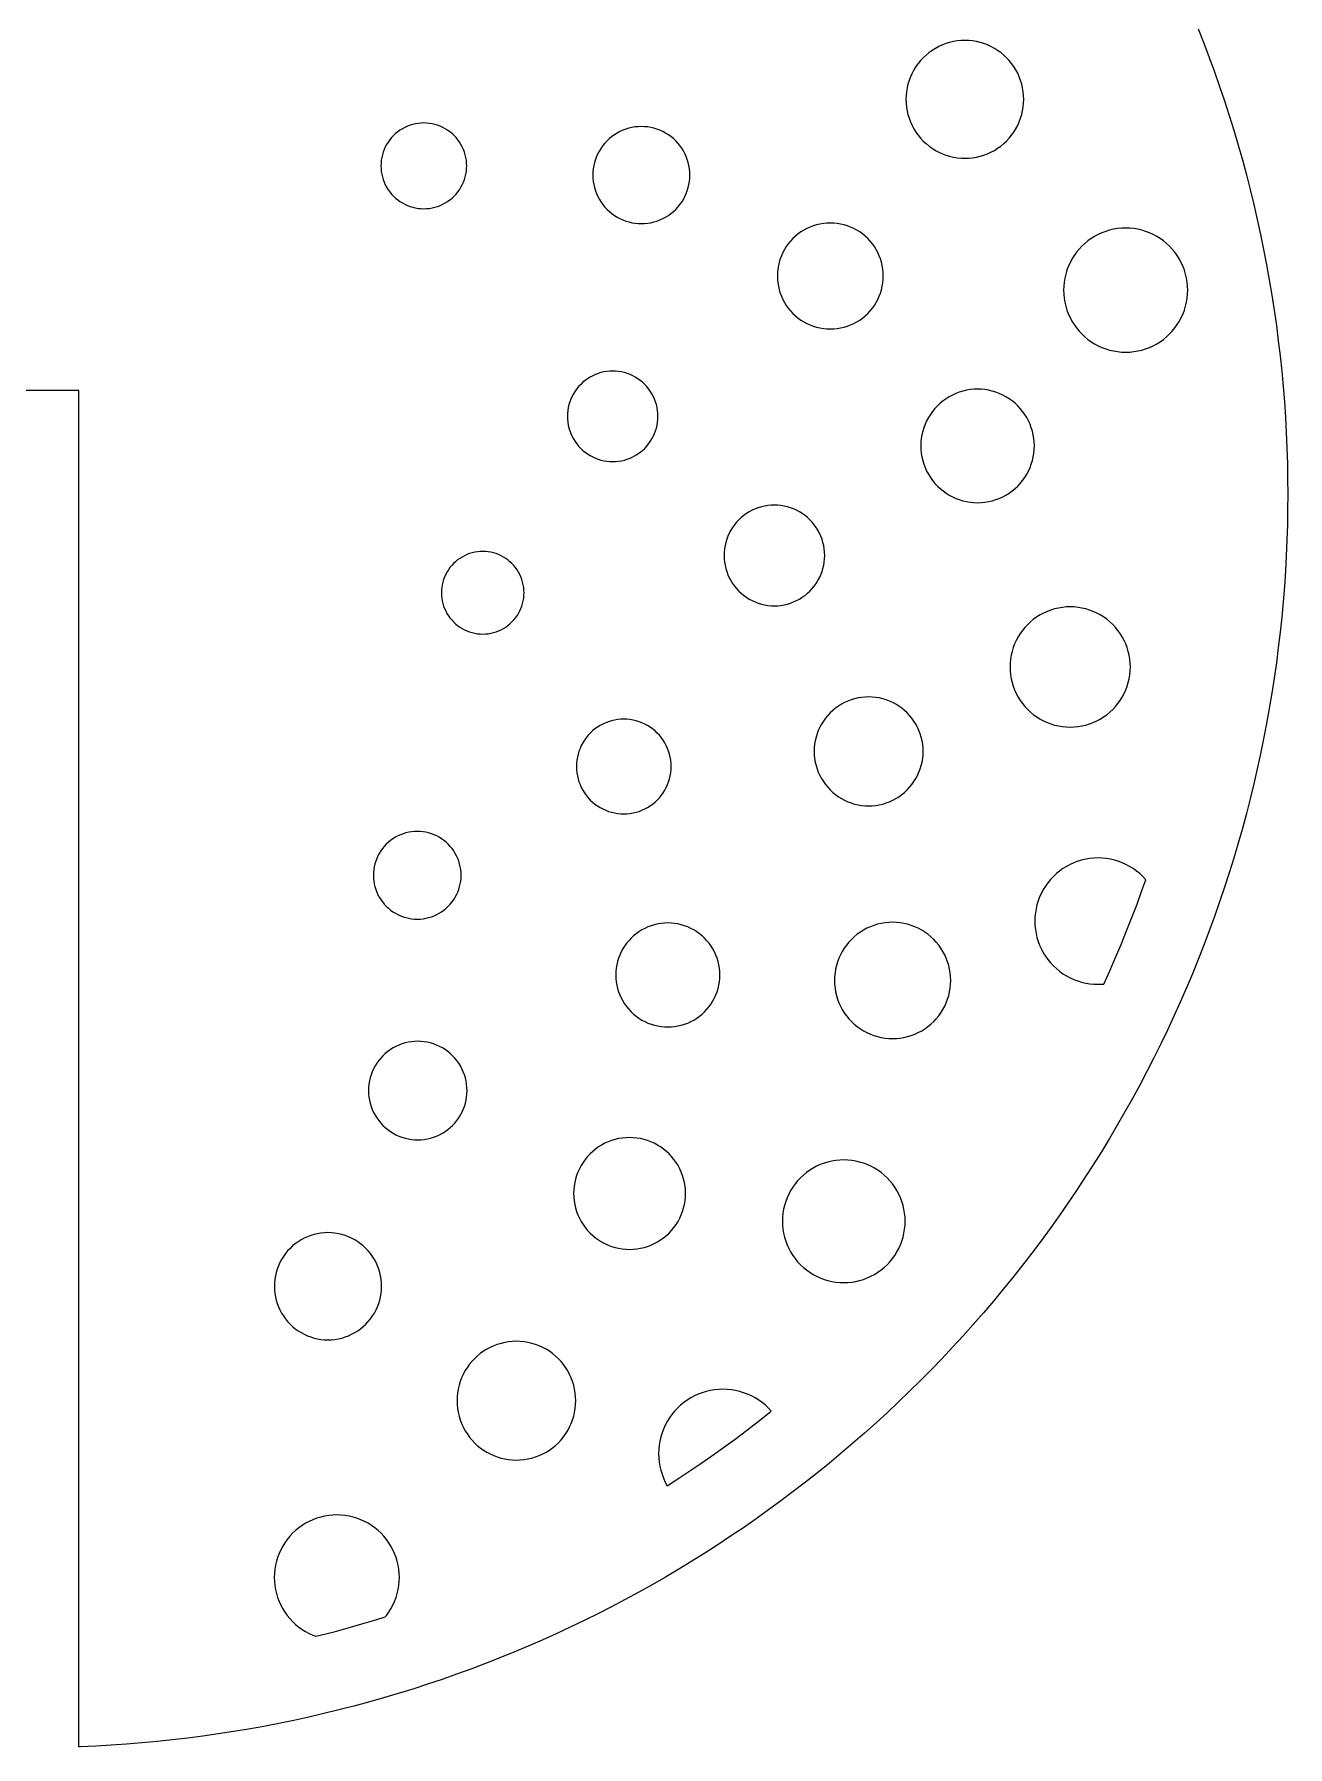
# Model space of a CAD drawing. Header units: millimetres. Extents: x -42 to 133, y -42 to 49.
# Drawn here: x 90.6 to 133, y -42.3 to 15.5 of the extents above; entities that cross this region are included whole.
import ezdxf

# ---------------------------------------------------------------- set-up
doc = ezdxf.new("R2010")
doc.units = ezdxf.units.MM
doc.layers.add('CUT', color=1, linetype='Continuous')

msp = doc.modelspace()

# ---------------------------------------------------------------- linework, layer by layer
at = {"layer": 'CUT'}
msp.add_lwpolyline([(129.934, 15.714), (130.124, 15.231), (130.308, 14.745), (130.486, 14.257), (130.658, 13.767), (130.824, 13.275), (130.984, 12.781), (131.138, 12.285), (131.285, 11.787), (131.427, 11.287), (131.562, 10.786), (131.692, 10.283), (131.815, 9.778), (131.932, 9.272), (132.042, 8.765), (132.147, 8.256), (132.245, 7.746), (132.337, 7.235), (132.423, 6.723), (132.502, 6.21), (132.575, 5.695), (132.642, 5.18), (132.702, 4.665), (132.756, 4.148), (132.804, 3.631), (132.845, 3.113), (132.88, 2.595), (132.909, 2.077), (132.931, 1.558), (132.947, 1.039), (132.957, 0.519), (132.96, 0), (132.957, -0.519), (132.947, -1.039), (132.931, -1.558), (132.909, -2.077), (132.909, -2.077), (132.88, -2.595), (132.845, -3.113), (132.804, -3.631), (132.756, -4.148), (132.702, -4.665), (132.642, -5.18), (132.575, -5.695), (132.502, -6.21), (132.423, -6.723), (132.337, -7.235), (132.245, -7.746), (132.147, -8.256), (132.042, -8.765), (131.932, -9.272), (131.815, -9.778), (131.692, -10.283), (131.562, -10.786), (131.427, -11.287), (131.285, -11.787), (131.138, -12.285), (130.984, -12.781), (130.824, -13.275), (130.658, -13.767), (130.486, -14.257), (130.308, -14.745), (130.124, -15.231), (129.934, -15.714), (129.739, -16.195), (129.537, -16.674), (129.329, -17.15), (129.116, -17.623), (128.897, -18.094), (128.672, -18.562), (128.441, -19.028), (128.205, -19.49), (127.963, -19.95), (127.715, -20.406), (127.462, -20.859), (127.203, -21.31), (126.939, -21.757), (126.669, -22.201), (126.394, -22.641), (126.114, -23.078), (125.828, -23.512), (125.537, -23.942), (125.24, -24.368), (124.939, -24.791), (124.632, -25.21), (124.32, -25.625), (124.003, -26.037), (123.681, -26.444), (123.354, -26.848), (123.022, -27.247), (122.685, -27.642), (122.343, -28.033), (121.997, -28.42), (121.646, -28.803), (121.29, -29.181), (120.93, -29.555), (120.565, -29.925), (120.195, -30.29), (119.821, -30.65), (119.443, -31.006), (119.06, -31.357), (118.673, -31.703), (118.282, -32.045), (117.887, -32.382), (117.488, -32.714), (117.084, -33.041), (116.677, -33.363), (116.265, -33.68), (115.85, -33.992), (115.431, -34.299), (115.008, -34.6), (114.582, -34.897), (114.152, -35.188), (113.718, -35.474), (113.281, -35.754), (112.841, -36.029), (112.397, -36.299), (111.95, -36.563), (111.499, -36.822), (111.046, -37.075), (110.59, -37.323), (110.13, -37.565), (109.668, -37.801), (109.202, -38.032), (108.734, -38.257), (108.263, -38.476), (107.79, -38.689), (107.314, -38.897), (106.835, -39.099), (106.354, -39.294), (105.871, -39.484), (105.385, -39.668), (104.897, -39.846), (104.407, -40.018), (103.915, -40.184), (103.421, -40.344), (102.925, -40.498), (102.427, -40.645), (101.927, -40.787), (101.426, -40.922), (100.923, -41.052), (100.418, -41.175), (99.912, -41.292), (99.405, -41.402), (98.896, -41.507), (98.386, -41.605), (97.875, -41.697), (97.363, -41.783), (96.85, -41.862), (96.335, -41.935), (95.82, -42.002), (95.305, -42.062), (94.788, -42.116), (94.271, -42.164), (93.753, -42.205), (93.235, -42.24), (92.717, -42.269), (92.198, -42.291), (92.14, -42.293), (92.14, 3.5), (89.14, 3.5)], dxfattribs=at)
for points in [[(123.942, 12.691), (123.98, 12.815), (124.009, 12.942), (124.031, 13.07), (124.043, 13.2), (124.048, 13.33), (124.043, 13.46), (124.031, 13.589), (124.009, 13.718), (123.98, 13.844), (123.942, 13.969), (123.896, 14.091), (123.843, 14.209), (123.781, 14.324), (123.713, 14.434), (123.637, 14.54), (123.554, 14.641), (123.465, 14.736), (123.37, 14.824), (123.27, 14.907), (123.164, 14.983), (123.054, 15.051), (122.939, 15.113), (122.82, 15.166), (122.699, 15.212), (122.574, 15.25), (122.447, 15.28), (122.319, 15.301), (122.19, 15.314), (122.06, 15.318), (121.93, 15.314), (121.8, 15.301), (121.672, 15.28), (121.545, 15.25), (121.42, 15.212), (121.299, 15.166), (121.18, 15.113), (121.066, 15.051), (120.955, 14.983), (120.849, 14.907), (120.749, 14.824), (120.654, 14.736), (120.565, 14.641), (120.482, 14.54), (120.407, 14.434), (120.338, 14.324), (120.277, 14.209), (120.223, 14.091), (120.177, 13.969), (120.139, 13.844), (120.11, 13.718), (120.088, 13.589), (120.076, 13.46), (120.071, 13.33), (120.076, 13.2), (120.088, 13.07), (120.11, 12.942), (120.139, 12.815), (120.177, 12.691), (120.223, 12.569), (120.277, 12.45), (120.338, 12.336), (120.407, 12.225), (120.482, 12.12), (120.565, 12.019), (120.654, 11.924), (120.749, 11.835), (120.849, 11.753), (120.955, 11.677), (121.066, 11.608), (121.18, 11.547), (121.299, 11.493), (121.42, 11.447), (121.545, 11.409), (121.672, 11.38), (121.8, 11.359), (121.93, 11.346), (122.06, 11.342), (122.19, 11.346), (122.319, 11.359), (122.447, 11.38), (122.574, 11.409), (122.699, 11.447), (122.82, 11.493), (122.939, 11.547), (123.054, 11.608), (123.164, 11.677), (123.27, 11.753), (123.37, 11.835), (123.465, 11.924), (123.554, 12.019), (123.637, 12.12), (123.713, 12.225), (123.781, 12.336), (123.843, 12.45), (123.896, 12.569), (123.942, 12.691)], [(105.163, 10.619), (105.191, 10.71), (105.212, 10.802), (105.228, 10.895), (105.237, 10.99), (105.24, 11.084), (105.237, 11.179), (105.228, 11.273), (105.212, 11.367), (105.191, 11.459), (105.163, 11.55), (105.13, 11.639), (105.091, 11.725), (105.046, 11.808), (104.996, 11.889), (104.941, 11.966), (104.881, 12.039), (104.816, 12.108), (104.747, 12.173), (104.673, 12.233), (104.596, 12.288), (104.516, 12.338), (104.432, 12.383), (104.346, 12.422), (104.257, 12.456), (104.167, 12.483), (104.074, 12.505), (103.981, 12.52), (103.887, 12.529), (103.792, 12.532), (103.697, 12.529), (103.603, 12.52), (103.509, 12.505), (103.417, 12.483), (103.327, 12.456), (103.238, 12.422), (103.152, 12.383), (103.068, 12.338), (102.988, 12.288), (102.91, 12.233), (102.837, 12.173), (102.768, 12.108), (102.703, 12.039), (102.643, 11.966), (102.588, 11.889), (102.538, 11.808), (102.493, 11.725), (102.454, 11.639), (102.421, 11.55), (102.393, 11.459), (102.372, 11.367), (102.356, 11.273), (102.347, 11.179), (102.344, 11.084), (102.347, 10.99), (102.356, 10.895), (102.372, 10.802), (102.393, 10.71), (102.421, 10.619), (102.454, 10.53), (102.493, 10.444), (102.538, 10.36), (102.588, 10.28), (102.643, 10.203), (102.703, 10.13), (102.768, 10.061), (102.837, 9.996), (102.91, 9.936), (102.988, 9.881), (103.068, 9.831), (103.152, 9.786), (103.238, 9.747), (103.327, 9.713), (103.417, 9.686), (103.509, 9.664), (103.603, 9.649), (103.697, 9.64), (103.792, 9.637), (103.887, 9.64), (103.981, 9.649), (104.074, 9.664), (104.167, 9.686), (104.257, 9.713), (104.346, 9.747), (104.432, 9.786), (104.516, 9.831), (104.596, 9.881), (104.673, 9.936), (104.747, 9.996), (104.816, 10.061), (104.881, 10.13), (104.941, 10.203), (104.996, 10.28), (105.046, 10.36), (105.091, 10.444), (105.13, 10.53), (105.163, 10.619)], [(112.689, 10.246), (112.72, 10.349), (112.744, 10.453), (112.762, 10.559), (112.772, 10.666), (112.776, 10.773), (112.772, 10.88), (112.762, 10.987), (112.744, 11.093), (112.72, 11.197), (112.689, 11.299), (112.651, 11.4), (112.607, 11.497), (112.556, 11.592), (112.5, 11.683), (112.437, 11.77), (112.369, 11.853), (112.296, 11.931), (112.218, 12.004), (112.135, 12.072), (112.048, 12.135), (111.957, 12.192), (111.862, 12.242), (111.764, 12.286), (111.664, 12.324), (111.562, 12.355), (111.457, 12.379), (111.351, 12.397), (111.245, 12.407), (111.138, 12.411), (111.031, 12.407), (110.924, 12.397), (110.818, 12.379), (110.714, 12.355), (110.611, 12.324), (110.511, 12.286), (110.413, 12.242), (110.319, 12.192), (110.228, 12.135), (110.14, 12.072), (110.058, 12.004), (109.979, 11.931), (109.906, 11.853), (109.838, 11.77), (109.776, 11.683), (109.719, 11.592), (109.669, 11.497), (109.624, 11.4), (109.587, 11.299), (109.555, 11.197), (109.531, 11.093), (109.514, 10.987), (109.503, 10.88), (109.5, 10.773), (109.503, 10.666), (109.514, 10.559), (109.531, 10.453), (109.555, 10.349), (109.587, 10.246), (109.624, 10.146), (109.669, 10.049), (109.719, 9.954), (109.776, 9.863), (109.838, 9.776), (109.906, 9.693), (109.979, 9.615), (110.058, 9.541), (110.14, 9.473), (110.228, 9.411), (110.319, 9.354), (110.413, 9.304), (110.511, 9.26), (110.611, 9.222), (110.714, 9.191), (110.818, 9.166), (110.924, 9.149), (111.031, 9.139), (111.138, 9.135), (111.245, 9.139), (111.351, 9.149), (111.457, 9.166), (111.562, 9.191), (111.664, 9.222), (111.764, 9.26), (111.862, 9.304), (111.957, 9.354), (112.048, 9.411), (112.135, 9.473), (112.218, 9.541), (112.296, 9.615), (112.369, 9.693), (112.437, 9.776), (112.5, 9.863), (112.556, 9.954), (112.607, 10.049), (112.651, 10.146), (112.689, 10.246)], [(119.21, 6.791), (119.243, 6.903), (119.27, 7.017), (119.289, 7.132), (119.301, 7.249), (119.304, 7.366), (119.301, 7.483), (119.289, 7.599), (119.27, 7.715), (119.243, 7.828), (119.21, 7.94), (119.168, 8.05), (119.12, 8.157), (119.065, 8.26), (119.003, 8.359), (118.935, 8.454), (118.861, 8.545), (118.781, 8.63), (118.695, 8.71), (118.605, 8.784), (118.51, 8.853), (118.41, 8.914), (118.307, 8.969), (118.2, 9.018), (118.091, 9.059), (117.979, 9.093), (117.865, 9.12), (117.75, 9.139), (117.633, 9.15), (117.516, 9.154), (117.399, 9.15), (117.283, 9.139), (117.167, 9.12), (117.053, 9.093), (116.941, 9.059), (116.832, 9.018), (116.725, 8.969), (116.622, 8.914), (116.523, 8.853), (116.428, 8.784), (116.337, 8.71), (116.252, 8.63), (116.172, 8.545), (116.097, 8.454), (116.029, 8.359), (115.967, 8.26), (115.912, 8.157), (115.864, 8.05), (115.823, 7.94), (115.789, 7.828), (115.762, 7.715), (115.743, 7.599), (115.732, 7.483), (115.728, 7.366), (115.732, 7.249), (115.743, 7.132), (115.762, 7.017), (115.789, 6.903), (115.823, 6.791), (115.864, 6.681), (115.912, 6.575), (115.967, 6.472), (116.029, 6.372), (116.097, 6.277), (116.172, 6.187), (116.252, 6.101), (116.337, 6.021), (116.428, 5.947), (116.523, 5.879), (116.622, 5.817), (116.725, 5.762), (116.832, 5.713), (116.941, 5.672), (117.053, 5.638), (117.167, 5.612), (117.283, 5.593), (117.399, 5.581), (117.516, 5.577), (117.633, 5.581), (117.75, 5.593), (117.865, 5.612), (117.979, 5.638), (118.091, 5.672), (118.2, 5.713), (118.307, 5.762), (118.41, 5.817), (118.51, 5.879), (118.605, 5.947), (118.695, 6.021), (118.781, 6.101), (118.861, 6.187), (118.935, 6.277), (119.003, 6.372), (119.065, 6.472), (119.12, 6.575), (119.168, 6.681), (119.21, 6.791)], [(129.472, 6.216), (129.512, 6.347), (129.543, 6.481), (129.565, 6.616), (129.579, 6.752), (129.583, 6.889), (129.579, 7.026), (129.565, 7.163), (129.543, 7.298), (129.512, 7.432), (129.472, 7.563), (129.424, 7.691), (129.367, 7.816), (129.302, 7.937), (129.23, 8.053), (129.15, 8.165), (129.063, 8.271), (128.97, 8.371), (128.869, 8.465), (128.763, 8.551), (128.652, 8.631), (128.536, 8.704), (128.415, 8.768), (128.29, 8.825), (128.161, 8.873), (128.03, 8.913), (127.897, 8.944), (127.761, 8.967), (127.625, 8.98), (127.488, 8.984), (127.351, 8.98), (127.215, 8.967), (127.079, 8.944), (126.946, 8.913), (126.815, 8.873), (126.686, 8.825), (126.561, 8.768), (126.44, 8.704), (126.324, 8.631), (126.213, 8.551), (126.107, 8.465), (126.007, 8.371), (125.913, 8.271), (125.826, 8.165), (125.746, 8.053), (125.674, 7.937), (125.609, 7.816), (125.552, 7.691), (125.504, 7.563), (125.464, 7.432), (125.433, 7.298), (125.411, 7.163), (125.397, 7.026), (125.393, 6.889), (125.397, 6.752), (125.411, 6.616), (125.433, 6.481), (125.464, 6.347), (125.504, 6.216), (125.552, 6.088), (125.609, 5.963), (125.674, 5.842), (125.746, 5.725), (125.826, 5.614), (125.913, 5.508), (126.007, 5.408), (126.107, 5.314), (126.213, 5.227), (126.324, 5.147), (126.44, 5.075), (126.561, 5.01), (126.686, 4.954), (126.815, 4.905), (126.946, 4.866), (127.079, 4.834), (127.215, 4.812), (127.351, 4.799), (127.488, 4.794), (127.625, 4.799), (127.761, 4.812), (127.897, 4.834), (128.03, 4.866), (128.161, 4.905), (128.29, 4.954), (128.415, 5.01), (128.536, 5.075), (128.652, 5.147), (128.763, 5.227), (128.869, 5.314), (128.97, 5.408), (129.063, 5.508), (129.15, 5.614), (129.23, 5.725), (129.302, 5.842), (129.367, 5.963), (129.424, 6.088), (129.472, 6.216)], [(111.616, 2.136), (111.645, 2.232), (111.668, 2.33), (111.684, 2.428), (111.694, 2.528), (111.697, 2.628), (111.694, 2.728), (111.684, 2.827), (111.668, 2.926), (111.645, 3.023), (111.616, 3.119), (111.581, 3.212), (111.539, 3.303), (111.492, 3.392), (111.439, 3.476), (111.381, 3.558), (111.318, 3.635), (111.249, 3.708), (111.177, 3.776), (111.099, 3.84), (111.018, 3.898), (110.933, 3.951), (110.845, 3.998), (110.754, 4.039), (110.66, 4.074), (110.565, 4.103), (110.467, 4.126), (110.369, 4.142), (110.269, 4.152), (110.169, 4.156), (110.069, 4.152), (109.97, 4.142), (109.871, 4.126), (109.774, 4.103), (109.678, 4.074), (109.584, 4.039), (109.493, 3.998), (109.405, 3.951), (109.32, 3.898), (109.239, 3.84), (109.162, 3.776), (109.089, 3.708), (109.02, 3.635), (108.957, 3.558), (108.899, 3.476), (108.846, 3.392), (108.799, 3.303), (108.758, 3.212), (108.722, 3.119), (108.693, 3.023), (108.671, 2.926), (108.654, 2.827), (108.644, 2.728), (108.641, 2.628), (108.644, 2.528), (108.654, 2.428), (108.671, 2.33), (108.693, 2.232), (108.722, 2.136), (108.758, 2.043), (108.799, 1.952), (108.846, 1.864), (108.899, 1.779), (108.957, 1.697), (109.02, 1.62), (109.089, 1.547), (109.162, 1.479), (109.239, 1.415), (109.32, 1.357), (109.405, 1.304), (109.493, 1.257), (109.584, 1.216), (109.678, 1.181), (109.774, 1.152), (109.871, 1.129), (109.97, 1.113), (110.069, 1.103), (110.169, 1.1), (110.269, 1.103), (110.369, 1.113), (110.467, 1.129), (110.565, 1.152), (110.66, 1.181), (110.754, 1.216), (110.845, 1.257), (110.933, 1.304), (111.018, 1.357), (111.099, 1.415), (111.177, 1.479), (111.249, 1.547), (111.318, 1.62), (111.381, 1.697), (111.439, 1.779), (111.492, 1.864), (111.539, 1.952), (111.581, 2.043), (111.616, 2.136)], [(124.303, 1.012), (124.339, 1.132), (124.368, 1.255), (124.388, 1.378), (124.401, 1.503), (124.405, 1.628), (124.401, 1.754), (124.388, 1.879), (124.368, 2.002), (124.339, 2.124), (124.303, 2.244), (124.259, 2.362), (124.207, 2.476), (124.148, 2.587), (124.082, 2.693), (124.009, 2.795), (123.929, 2.892), (123.843, 2.984), (123.752, 3.069), (123.655, 3.149), (123.553, 3.222), (123.446, 3.288), (123.336, 3.347), (123.221, 3.399), (123.104, 3.443), (122.984, 3.48), (122.862, 3.508), (122.738, 3.529), (122.613, 3.541), (122.488, 3.545), (122.363, 3.541), (122.238, 3.529), (122.114, 3.508), (121.992, 3.48), (121.872, 3.443), (121.755, 3.399), (121.64, 3.347), (121.53, 3.288), (121.423, 3.222), (121.321, 3.149), (121.224, 3.069), (121.133, 2.984), (121.047, 2.892), (120.968, 2.795), (120.894, 2.693), (120.828, 2.587), (120.769, 2.476), (120.717, 2.362), (120.673, 2.244), (120.637, 2.124), (120.608, 2.002), (120.588, 1.879), (120.576, 1.754), (120.571, 1.628), (120.576, 1.503), (120.588, 1.378), (120.608, 1.255), (120.637, 1.132), (120.673, 1.012), (120.717, 0.895), (120.769, 0.781), (120.828, 0.67), (120.894, 0.564), (120.968, 0.462), (121.047, 0.365), (121.133, 0.273), (121.224, 0.187), (121.321, 0.108), (121.423, 0.035), (121.53, -0.031), (121.64, -0.091), (121.755, -0.142), (121.872, -0.186), (121.992, -0.223), (122.114, -0.251), (122.238, -0.272), (122.363, -0.284), (122.488, -0.288), (122.613, -0.284), (122.738, -0.272), (122.862, -0.251), (122.984, -0.223), (123.104, -0.186), (123.221, -0.142), (123.336, -0.091), (123.446, -0.031), (123.553, 0.035), (123.655, 0.108), (123.752, 0.187), (123.843, 0.273), (123.929, 0.365), (124.009, 0.462), (124.082, 0.564), (124.148, 0.67), (124.207, 0.781), (124.259, 0.895), (124.303, 1.012)], [(117.236, -2.616), (117.269, -2.51), (117.294, -2.402), (117.312, -2.292), (117.323, -2.181), (117.327, -2.07), (117.323, -1.959), (117.312, -1.848), (117.294, -1.739), (117.269, -1.63), (117.236, -1.524), (117.197, -1.42), (117.151, -1.319), (117.099, -1.221), (117.04, -1.126), (116.975, -1.036), (116.905, -0.95), (116.829, -0.869), (116.748, -0.793), (116.662, -0.722), (116.571, -0.657), (116.477, -0.599), (116.379, -0.546), (116.278, -0.5), (116.174, -0.461), (116.067, -0.429), (115.959, -0.404), (115.849, -0.386), (115.739, -0.375), (115.627, -0.371), (115.516, -0.375), (115.406, -0.386), (115.296, -0.404), (115.188, -0.429), (115.081, -0.461), (114.977, -0.5), (114.876, -0.546), (114.778, -0.599), (114.683, -0.657), (114.593, -0.722), (114.507, -0.793), (114.426, -0.869), (114.35, -0.95), (114.279, -1.036), (114.215, -1.126), (114.156, -1.221), (114.104, -1.319), (114.058, -1.42), (114.019, -1.524), (113.986, -1.63), (113.961, -1.739), (113.943, -1.848), (113.932, -1.959), (113.928, -2.07), (113.932, -2.181), (113.943, -2.292), (113.961, -2.402), (113.986, -2.51), (114.019, -2.616), (114.058, -2.72), (114.104, -2.822), (114.156, -2.92), (114.215, -3.014), (114.279, -3.105), (114.35, -3.19), (114.426, -3.272), (114.507, -3.348), (114.593, -3.418), (114.683, -3.483), (114.778, -3.542), (114.876, -3.594), (114.977, -3.64), (115.081, -3.679), (115.188, -3.711), (115.296, -3.737), (115.406, -3.755), (115.516, -3.766), (115.627, -3.769), (115.739, -3.766), (115.849, -3.755), (115.959, -3.737), (116.067, -3.711), (116.174, -3.679), (116.278, -3.64), (116.379, -3.594), (116.477, -3.542), (116.571, -3.483), (116.662, -3.418), (116.748, -3.348), (116.829, -3.272), (116.905, -3.19), (116.975, -3.105), (117.04, -3.014), (117.099, -2.92), (117.151, -2.822), (117.197, -2.72), (117.236, -2.616)], [(107.102, -3.777), (107.129, -3.69), (107.149, -3.601), (107.164, -3.511), (107.173, -3.42), (107.176, -3.329), (107.173, -3.238), (107.164, -3.147), (107.149, -3.057), (107.129, -2.968), (107.102, -2.881), (107.07, -2.796), (107.032, -2.712), (106.989, -2.632), (106.941, -2.555), (106.888, -2.48), (106.83, -2.41), (106.768, -2.343), (106.701, -2.281), (106.631, -2.223), (106.557, -2.17), (106.479, -2.122), (106.399, -2.079), (106.316, -2.041), (106.23, -2.009), (106.143, -1.983), (106.054, -1.962), (105.964, -1.947), (105.873, -1.938), (105.782, -1.935), (105.691, -1.938), (105.6, -1.947), (105.51, -1.962), (105.421, -1.983), (105.334, -2.009), (105.249, -2.041), (105.166, -2.079), (105.085, -2.122), (105.008, -2.17), (104.934, -2.223), (104.863, -2.281), (104.797, -2.343), (104.734, -2.41), (104.676, -2.48), (104.623, -2.555), (104.575, -2.632), (104.532, -2.712), (104.494, -2.796), (104.462, -2.881), (104.436, -2.968), (104.415, -3.057), (104.4, -3.147), (104.391, -3.238), (104.388, -3.329), (104.391, -3.42), (104.4, -3.511), (104.415, -3.601), (104.436, -3.69), (104.462, -3.777), (104.494, -3.862), (104.532, -3.945), (104.575, -4.026), (104.623, -4.103), (104.676, -4.178), (104.734, -4.248), (104.797, -4.315), (104.863, -4.377), (104.934, -4.435), (105.008, -4.488), (105.085, -4.536), (105.166, -4.579), (105.249, -4.617), (105.334, -4.649), (105.421, -4.675), (105.51, -4.696), (105.6, -4.711), (105.691, -4.72), (105.782, -4.723), (105.873, -4.72), (105.964, -4.711), (106.054, -4.696), (106.143, -4.675), (106.23, -4.649), (106.316, -4.617), (106.399, -4.579), (106.479, -4.536), (106.557, -4.488), (106.631, -4.435), (106.701, -4.377), (106.768, -4.315), (106.83, -4.248), (106.888, -4.178), (106.941, -4.103), (106.989, -4.026), (107.032, -3.945), (107.07, -3.862), (107.102, -3.777)], [(127.538, -6.488), (127.577, -6.361), (127.607, -6.231), (127.628, -6.1), (127.641, -5.968), (127.646, -5.835), (127.641, -5.703), (127.628, -5.57), (127.607, -5.439), (127.577, -5.31), (127.538, -5.183), (127.491, -5.058), (127.436, -4.937), (127.374, -4.82), (127.304, -4.707), (127.226, -4.599), (127.142, -4.497), (127.051, -4.4), (126.954, -4.309), (126.851, -4.224), (126.743, -4.147), (126.63, -4.077), (126.513, -4.014), (126.392, -3.959), (126.268, -3.913), (126.141, -3.874), (126.011, -3.844), (125.88, -3.822), (125.748, -3.809), (125.615, -3.805), (125.482, -3.809), (125.35, -3.822), (125.219, -3.844), (125.09, -3.874), (124.963, -3.913), (124.838, -3.959), (124.717, -4.014), (124.6, -4.077), (124.487, -4.147), (124.379, -4.224), (124.277, -4.309), (124.18, -4.4), (124.089, -4.497), (124.004, -4.599), (123.927, -4.707), (123.857, -4.82), (123.794, -4.937), (123.739, -5.058), (123.693, -5.183), (123.654, -5.31), (123.624, -5.439), (123.602, -5.57), (123.589, -5.703), (123.585, -5.835), (123.589, -5.968), (123.602, -6.1), (123.624, -6.231), (123.654, -6.361), (123.693, -6.488), (123.739, -6.612), (123.794, -6.733), (123.857, -6.851), (123.927, -6.963), (124.004, -7.071), (124.089, -7.174), (124.18, -7.271), (124.277, -7.362), (124.379, -7.446), (124.487, -7.524), (124.6, -7.594), (124.717, -7.656), (124.838, -7.711), (124.963, -7.758), (125.09, -7.797), (125.219, -7.827), (125.35, -7.848), (125.482, -7.861), (125.615, -7.866), (125.748, -7.861), (125.88, -7.848), (126.011, -7.827), (126.141, -7.797), (126.268, -7.758), (126.392, -7.711), (126.513, -7.656), (126.63, -7.594), (126.743, -7.524), (126.851, -7.446), (126.954, -7.362), (127.051, -7.271), (127.142, -7.174), (127.226, -7.071), (127.304, -6.963), (127.374, -6.851), (127.436, -6.733), (127.491, -6.612), (127.538, -6.488)], [(120.553, -9.277), (120.588, -9.162), (120.615, -9.044), (120.635, -8.925), (120.647, -8.806), (120.65, -8.685), (120.647, -8.565), (120.635, -8.445), (120.615, -8.326), (120.588, -8.209), (120.553, -8.094), (120.51, -7.981), (120.461, -7.872), (120.404, -7.766), (120.34, -7.663), (120.27, -7.565), (120.194, -7.472), (120.112, -7.385), (120.024, -7.302), (119.931, -7.226), (119.833, -7.156), (119.731, -7.092), (119.624, -7.035), (119.515, -6.986), (119.402, -6.943), (119.287, -6.908), (119.17, -6.881), (119.051, -6.861), (118.931, -6.85), (118.811, -6.846), (118.69, -6.85), (118.571, -6.861), (118.452, -6.881), (118.335, -6.908), (118.219, -6.943), (118.107, -6.986), (117.997, -7.035), (117.891, -7.092), (117.789, -7.156), (117.691, -7.226), (117.598, -7.302), (117.51, -7.385), (117.428, -7.472), (117.351, -7.565), (117.281, -7.663), (117.218, -7.766), (117.161, -7.872), (117.111, -7.981), (117.069, -8.094), (117.034, -8.209), (117.006, -8.326), (116.987, -8.445), (116.975, -8.565), (116.971, -8.685), (116.975, -8.806), (116.987, -8.925), (117.006, -9.044), (117.034, -9.162), (117.069, -9.277), (117.111, -9.389), (117.161, -9.499), (117.218, -9.605), (117.281, -9.707), (117.351, -9.805), (117.428, -9.898), (117.51, -9.986), (117.598, -10.069), (117.691, -10.145), (117.789, -10.215), (117.891, -10.279), (117.997, -10.335), (118.107, -10.385), (118.219, -10.427), (118.335, -10.462), (118.452, -10.49), (118.571, -10.509), (118.69, -10.521), (118.811, -10.525), (118.931, -10.521), (119.051, -10.509), (119.17, -10.49), (119.287, -10.462), (119.402, -10.427), (119.515, -10.385), (119.624, -10.335), (119.731, -10.279), (119.833, -10.215), (119.931, -10.145), (120.024, -10.069), (120.112, -9.986), (120.194, -9.898), (120.27, -9.805), (120.34, -9.707), (120.404, -9.605), (120.461, -9.499), (120.51, -9.389), (120.553, -9.277)], [(112.058, -9.71), (112.088, -9.61), (112.112, -9.508), (112.129, -9.405), (112.139, -9.301), (112.143, -9.196), (112.139, -9.092), (112.129, -8.987), (112.112, -8.884), (112.088, -8.782), (112.058, -8.682), (112.021, -8.584), (111.978, -8.489), (111.929, -8.397), (111.873, -8.308), (111.812, -8.223), (111.746, -8.142), (111.675, -8.066), (111.598, -7.994), (111.517, -7.928), (111.432, -7.867), (111.343, -7.812), (111.251, -7.762), (111.156, -7.719), (111.058, -7.682), (110.958, -7.652), (110.856, -7.628), (110.753, -7.611), (110.649, -7.601), (110.544, -7.597), (110.439, -7.601), (110.335, -7.611), (110.232, -7.628), (110.13, -7.652), (110.03, -7.682), (109.932, -7.719), (109.837, -7.762), (109.745, -7.812), (109.656, -7.867), (109.571, -7.928), (109.49, -7.994), (109.414, -8.066), (109.342, -8.142), (109.276, -8.223), (109.215, -8.308), (109.159, -8.397), (109.11, -8.489), (109.067, -8.584), (109.03, -8.682), (109, -8.782), (108.976, -8.884), (108.959, -8.987), (108.949, -9.092), (108.945, -9.196), (108.949, -9.301), (108.959, -9.405), (108.976, -9.508), (109, -9.61), (109.03, -9.71), (109.067, -9.808), (109.11, -9.903), (109.159, -9.996), (109.215, -10.084), (109.276, -10.169), (109.342, -10.25), (109.414, -10.327), (109.49, -10.398), (109.571, -10.465), (109.656, -10.525), (109.745, -10.581), (109.837, -10.63), (109.932, -10.673), (110.03, -10.71), (110.13, -10.74), (110.232, -10.764), (110.335, -10.781), (110.439, -10.791), (110.544, -10.795), (110.649, -10.791), (110.753, -10.781), (110.856, -10.764), (110.958, -10.74), (111.058, -10.71), (111.156, -10.673), (111.251, -10.63), (111.343, -10.581), (111.432, -10.525), (111.517, -10.465), (111.598, -10.398), (111.675, -10.327), (111.746, -10.25), (111.812, -10.169), (111.873, -10.084), (111.929, -9.996), (111.978, -9.903), (112.021, -9.808), (112.058, -9.71)], [(104.974, -13.345), (105.002, -13.252), (105.024, -13.157), (105.04, -13.062), (105.05, -12.965), (105.053, -12.868), (105.05, -12.772), (105.04, -12.675), (105.024, -12.58), (105.002, -12.485), (104.974, -12.392), (104.94, -12.302), (104.9, -12.213), (104.854, -12.128), (104.803, -12.046), (104.747, -11.967), (104.685, -11.892), (104.619, -11.821), (104.548, -11.755), (104.473, -11.693), (104.394, -11.637), (104.312, -11.586), (104.227, -11.54), (104.138, -11.5), (104.048, -11.466), (103.955, -11.438), (103.86, -11.416), (103.765, -11.4), (103.668, -11.39), (103.571, -11.387), (103.475, -11.39), (103.378, -11.4), (103.282, -11.416), (103.188, -11.438), (103.095, -11.466), (103.005, -11.5), (102.916, -11.54), (102.831, -11.586), (102.748, -11.637), (102.67, -11.693), (102.595, -11.755), (102.524, -11.821), (102.458, -11.892), (102.396, -11.967), (102.34, -12.046), (102.289, -12.128), (102.243, -12.213), (102.203, -12.302), (102.169, -12.392), (102.141, -12.485), (102.119, -12.58), (102.103, -12.675), (102.093, -12.772), (102.09, -12.868), (102.093, -12.965), (102.103, -13.062), (102.119, -13.157), (102.141, -13.252), (102.169, -13.345), (102.203, -13.435), (102.243, -13.524), (102.289, -13.609), (102.34, -13.691), (102.396, -13.77), (102.458, -13.845), (102.524, -13.916), (102.595, -13.982), (102.67, -14.044), (102.748, -14.1), (102.831, -14.151), (102.916, -14.197), (103.005, -14.237), (103.095, -14.271), (103.188, -14.299), (103.282, -14.321), (103.378, -14.337), (103.475, -14.347), (103.571, -14.35), (103.668, -14.347), (103.765, -14.337), (103.86, -14.321), (103.955, -14.299), (104.048, -14.271), (104.138, -14.237), (104.227, -14.197), (104.312, -14.151), (104.394, -14.1), (104.473, -14.044), (104.548, -13.982), (104.619, -13.916), (104.685, -13.845), (104.747, -13.77), (104.803, -13.691), (104.854, -13.609), (104.9, -13.524), (104.94, -13.435), (104.974, -13.345)], [(126.138, -16.509), (126.276, -16.532), (126.415, -16.546), (126.555, -16.55), (126.694, -16.546), (126.752, -16.54), (126.952, -16.096), (127.147, -15.649), (127.336, -15.2), (127.52, -14.749), (127.698, -14.295), (127.871, -13.839), (128.038, -13.381), (128.166, -13.018), (128.159, -13.01), (128.063, -12.908), (127.961, -12.812), (127.854, -12.724), (127.74, -12.642), (127.621, -12.569), (127.498, -12.503), (127.371, -12.445), (127.24, -12.396), (127.107, -12.355), (126.971, -12.324), (126.833, -12.301), (126.694, -12.287), (126.555, -12.283), (126.415, -12.287), (126.276, -12.301), (126.138, -12.324), (126.002, -12.355), (125.869, -12.396), (125.738, -12.445), (125.611, -12.503), (125.488, -12.569), (125.369, -12.642), (125.256, -12.724), (125.148, -12.812), (125.046, -12.908), (124.95, -13.01), (124.862, -13.118), (124.78, -13.231), (124.707, -13.35), (124.641, -13.473), (124.583, -13.6), (124.534, -13.731), (124.493, -13.864), (124.462, -14), (124.439, -14.138), (124.425, -14.277), (124.421, -14.417), (124.425, -14.556), (124.439, -14.695), (124.462, -14.833), (124.493, -14.969), (124.534, -15.102), (124.583, -15.233), (124.641, -15.36), (124.707, -15.483), (124.78, -15.602), (124.862, -15.716), (124.95, -15.823), (125.046, -15.925), (125.148, -16.021), (125.256, -16.109), (125.369, -16.191), (125.488, -16.264), (125.611, -16.33), (125.738, -16.388), (125.869, -16.437), (126.002, -16.478), (126.138, -16.509)], [(113.693, -16.799), (113.726, -16.689), (113.753, -16.577), (113.771, -16.464), (113.783, -16.349), (113.786, -16.235), (113.783, -16.12), (113.771, -16.005), (113.753, -15.892), (113.726, -15.78), (113.693, -15.67), (113.653, -15.563), (113.605, -15.458), (113.551, -15.357), (113.49, -15.259), (113.423, -15.166), (113.351, -15.077), (113.272, -14.993), (113.188, -14.914), (113.099, -14.841), (113.006, -14.775), (112.908, -14.714), (112.807, -14.66), (112.702, -14.612), (112.595, -14.572), (112.485, -14.538), (112.373, -14.512), (112.26, -14.494), (112.145, -14.482), (112.03, -14.479), (111.916, -14.482), (111.801, -14.494), (111.688, -14.512), (111.576, -14.538), (111.466, -14.572), (111.358, -14.612), (111.254, -14.66), (111.152, -14.714), (111.055, -14.775), (110.961, -14.841), (110.873, -14.914), (110.789, -14.993), (110.71, -15.077), (110.637, -15.166), (110.57, -15.259), (110.51, -15.357), (110.456, -15.458), (110.408, -15.563), (110.368, -15.67), (110.334, -15.78), (110.308, -15.892), (110.289, -16.005), (110.278, -16.12), (110.274, -16.235), (110.278, -16.349), (110.289, -16.464), (110.308, -16.577), (110.334, -16.689), (110.368, -16.799), (110.408, -16.907), (110.456, -17.011), (110.51, -17.113), (110.57, -17.21), (110.637, -17.303), (110.71, -17.392), (110.789, -17.476), (110.873, -17.555), (110.961, -17.628), (111.055, -17.695), (111.152, -17.755), (111.254, -17.809), (111.358, -17.857), (111.466, -17.897), (111.576, -17.931), (111.688, -17.957), (111.801, -17.975), (111.916, -17.987), (112.03, -17.99), (112.145, -17.987), (112.26, -17.975), (112.373, -17.957), (112.485, -17.931), (112.595, -17.897), (112.702, -17.857), (112.807, -17.809), (112.908, -17.755), (113.006, -17.695), (113.099, -17.628), (113.188, -17.555), (113.272, -17.476), (113.351, -17.392), (113.423, -17.303), (113.49, -17.21), (113.551, -17.113), (113.605, -17.011), (113.653, -16.907), (113.693, -16.799)], [(121.477, -17.049), (121.515, -16.927), (121.544, -16.801), (121.565, -16.675), (121.577, -16.547), (121.582, -16.419), (121.577, -16.29), (121.565, -16.163), (121.544, -16.036), (121.515, -15.911), (121.477, -15.788), (121.432, -15.668), (121.379, -15.551), (121.319, -15.438), (121.251, -15.329), (121.176, -15.224), (121.095, -15.125), (121.007, -15.032), (120.913, -14.944), (120.814, -14.862), (120.71, -14.788), (120.601, -14.72), (120.487, -14.659), (120.37, -14.606), (120.25, -14.561), (120.127, -14.524), (120.002, -14.495), (119.876, -14.474), (119.748, -14.461), (119.62, -14.457), (119.491, -14.461), (119.364, -14.474), (119.237, -14.495), (119.112, -14.524), (118.989, -14.561), (118.869, -14.606), (118.752, -14.659), (118.639, -14.72), (118.53, -14.788), (118.425, -14.862), (118.326, -14.944), (118.233, -15.032), (118.145, -15.125), (118.063, -15.224), (117.989, -15.329), (117.921, -15.438), (117.86, -15.551), (117.807, -15.668), (117.762, -15.788), (117.725, -15.911), (117.696, -16.036), (117.675, -16.163), (117.662, -16.29), (117.658, -16.419), (117.662, -16.547), (117.675, -16.675), (117.696, -16.801), (117.725, -16.927), (117.762, -17.049), (117.807, -17.17), (117.86, -17.286), (117.921, -17.4), (117.989, -17.509), (118.063, -17.613), (118.145, -17.712), (118.233, -17.806), (118.326, -17.894), (118.425, -17.975), (118.53, -18.05), (118.639, -18.118), (118.752, -18.178), (118.869, -18.231), (118.989, -18.276), (119.112, -18.314), (119.237, -18.343), (119.364, -18.364), (119.491, -18.376), (119.62, -18.381), (119.748, -18.376), (119.876, -18.364), (120.002, -18.343), (120.127, -18.314), (120.25, -18.276), (120.37, -18.231), (120.487, -18.178), (120.601, -18.118), (120.71, -18.05), (120.814, -17.975), (120.913, -17.894), (121.007, -17.806), (121.095, -17.712), (121.176, -17.613), (121.251, -17.509), (121.319, -17.4), (121.379, -17.286), (121.432, -17.17), (121.477, -17.049)], [(105.163, -20.672), (105.195, -20.568), (105.219, -20.462), (105.237, -20.355), (105.248, -20.247), (105.251, -20.138), (105.248, -20.029), (105.237, -19.921), (105.219, -19.813), (105.195, -19.707), (105.163, -19.603), (105.125, -19.501), (105.08, -19.402), (105.029, -19.306), (104.971, -19.214), (104.908, -19.125), (104.839, -19.041), (104.764, -18.962), (104.685, -18.887), (104.601, -18.818), (104.512, -18.755), (104.42, -18.698), (104.324, -18.646), (104.225, -18.601), (104.123, -18.563), (104.019, -18.531), (103.913, -18.507), (103.805, -18.489), (103.697, -18.478), (103.588, -18.475), (103.48, -18.478), (103.371, -18.489), (103.264, -18.507), (103.158, -18.531), (103.054, -18.563), (102.952, -18.601), (102.853, -18.646), (102.757, -18.698), (102.664, -18.755), (102.576, -18.818), (102.492, -18.887), (102.412, -18.962), (102.338, -19.041), (102.269, -19.125), (102.206, -19.214), (102.148, -19.306), (102.097, -19.402), (102.052, -19.501), (102.014, -19.603), (101.982, -19.707), (101.957, -19.813), (101.94, -19.921), (101.929, -20.029), (101.925, -20.138), (101.929, -20.247), (101.94, -20.355), (101.957, -20.462), (101.982, -20.568), (102.014, -20.672), (102.052, -20.774), (102.097, -20.873), (102.148, -20.969), (102.206, -21.062), (102.269, -21.15), (102.338, -21.234), (102.412, -21.314), (102.492, -21.388), (102.576, -21.457), (102.664, -21.521), (102.757, -21.578), (102.853, -21.629), (102.952, -21.674), (103.054, -21.713), (103.158, -21.744), (103.264, -21.769), (103.371, -21.787), (103.48, -21.797), (103.588, -21.801), (103.697, -21.797), (103.805, -21.787), (103.913, -21.769), (104.019, -21.744), (104.123, -21.713), (104.225, -21.674), (104.324, -21.629), (104.42, -21.578), (104.512, -21.521), (104.601, -21.457), (104.685, -21.388), (104.764, -21.314), (104.839, -21.234), (104.908, -21.15), (104.971, -21.062), (105.029, -20.969), (105.08, -20.873), (105.125, -20.774), (105.163, -20.672)], [(112.526, -24.219), (112.562, -24.101), (112.59, -23.981), (112.611, -23.859), (112.623, -23.736), (112.627, -23.612), (112.623, -23.489), (112.611, -23.366), (112.59, -23.244), (112.562, -23.124), (112.526, -23.005), (112.483, -22.89), (112.432, -22.777), (112.374, -22.668), (112.308, -22.563), (112.236, -22.463), (112.158, -22.367), (112.074, -22.277), (111.983, -22.192), (111.888, -22.114), (111.787, -22.042), (111.682, -21.977), (111.574, -21.919), (111.461, -21.868), (111.345, -21.824), (111.227, -21.788), (111.107, -21.76), (110.985, -21.74), (110.862, -21.728), (110.738, -21.724), (110.615, -21.728), (110.492, -21.74), (110.37, -21.76), (110.25, -21.788), (110.131, -21.824), (110.016, -21.868), (109.903, -21.919), (109.794, -21.977), (109.689, -22.042), (109.589, -22.114), (109.493, -22.192), (109.403, -22.277), (109.318, -22.367), (109.24, -22.463), (109.168, -22.563), (109.103, -22.668), (109.045, -22.777), (108.994, -22.89), (108.95, -23.005), (108.914, -23.124), (108.886, -23.244), (108.866, -23.366), (108.854, -23.489), (108.85, -23.612), (108.854, -23.736), (108.866, -23.859), (108.886, -23.981), (108.914, -24.101), (108.95, -24.219), (108.994, -24.335), (109.045, -24.448), (109.103, -24.556), (109.168, -24.661), (109.24, -24.762), (109.318, -24.857), (109.403, -24.948), (109.493, -25.032), (109.589, -25.11), (109.689, -25.182), (109.794, -25.248), (109.903, -25.306), (110.016, -25.357), (110.131, -25.401), (110.25, -25.436), (110.37, -25.464), (110.492, -25.485), (110.615, -25.497), (110.738, -25.501), (110.862, -25.497), (110.985, -25.485), (111.107, -25.464), (111.227, -25.436), (111.345, -25.401), (111.461, -25.357), (111.574, -25.306), (111.682, -25.248), (111.787, -25.182), (111.888, -25.11), (111.983, -25.032), (112.074, -24.948), (112.158, -24.857), (112.236, -24.762), (112.308, -24.661), (112.374, -24.556), (112.432, -24.448), (112.483, -24.335), (112.526, -24.219)], [(119.933, -25.217), (119.972, -25.088), (120.003, -24.956), (120.025, -24.822), (120.038, -24.687), (120.042, -24.551), (120.038, -24.416), (120.025, -24.281), (120.003, -24.147), (119.972, -24.015), (119.933, -23.886), (119.885, -23.759), (119.829, -23.635), (119.765, -23.516), (119.693, -23.401), (119.614, -23.291), (119.528, -23.186), (119.436, -23.087), (119.337, -22.994), (119.232, -22.908), (119.122, -22.829), (119.007, -22.758), (118.887, -22.694), (118.764, -22.638), (118.637, -22.59), (118.507, -22.551), (118.375, -22.52), (118.242, -22.498), (118.107, -22.485), (117.971, -22.48), (117.836, -22.485), (117.701, -22.498), (117.567, -22.52), (117.435, -22.551), (117.305, -22.59), (117.179, -22.638), (117.055, -22.694), (116.936, -22.758), (116.82, -22.829), (116.71, -22.908), (116.606, -22.994), (116.507, -23.087), (116.414, -23.186), (116.328, -23.291), (116.249, -23.401), (116.177, -23.516), (116.114, -23.635), (116.058, -23.759), (116.01, -23.886), (115.97, -24.015), (115.94, -24.147), (115.918, -24.281), (115.904, -24.416), (115.9, -24.551), (115.904, -24.687), (115.918, -24.822), (115.94, -24.956), (115.97, -25.088), (116.01, -25.217), (116.058, -25.344), (116.114, -25.468), (116.177, -25.587), (116.249, -25.702), (116.328, -25.812), (116.414, -25.917), (116.507, -26.016), (116.606, -26.109), (116.71, -26.195), (116.82, -26.274), (116.936, -26.345), (117.055, -26.409), (117.179, -26.465), (117.305, -26.513), (117.435, -26.552), (117.567, -26.583), (117.701, -26.605), (117.836, -26.618), (117.971, -26.623), (118.107, -26.618), (118.242, -26.605), (118.375, -26.583), (118.507, -26.552), (118.637, -26.513), (118.764, -26.465), (118.887, -26.409), (119.007, -26.345), (119.122, -26.274), (119.232, -26.195), (119.337, -26.109), (119.436, -26.016), (119.528, -25.917), (119.614, -25.812), (119.693, -25.702), (119.765, -25.587), (119.829, -25.468), (119.885, -25.344), (119.933, -25.217)], [(102.268, -27.326), (102.303, -27.212), (102.329, -27.097), (102.349, -26.98), (102.36, -26.863), (102.364, -26.744), (102.36, -26.626), (102.349, -26.508), (102.329, -26.391), (102.303, -26.276), (102.268, -26.163), (102.227, -26.052), (102.178, -25.944), (102.122, -25.84), (102.059, -25.739), (101.99, -25.643), (101.915, -25.551), (101.834, -25.465), (101.748, -25.384), (101.656, -25.309), (101.56, -25.24), (101.46, -25.177), (101.355, -25.122), (101.247, -25.073), (101.137, -25.031), (101.023, -24.997), (100.908, -24.97), (100.791, -24.95), (100.673, -24.939), (100.555, -24.935), (100.437, -24.939), (100.319, -24.95), (100.202, -24.97), (100.087, -24.997), (99.974, -25.031), (99.863, -25.073), (99.755, -25.122), (99.65, -25.177), (99.55, -25.24), (99.454, -25.309), (99.362, -25.384), (99.276, -25.465), (99.195, -25.551), (99.12, -25.643), (99.051, -25.739), (98.988, -25.84), (98.932, -25.944), (98.884, -26.052), (98.842, -26.163), (98.808, -26.276), (98.781, -26.391), (98.761, -26.508), (98.75, -26.626), (98.746, -26.744), (98.75, -26.863), (98.761, -26.98), (98.781, -27.097), (98.808, -27.212), (98.842, -27.326), (98.884, -27.437), (98.932, -27.544), (98.988, -27.649), (99.051, -27.749), (99.12, -27.846), (99.195, -27.937), (99.276, -28.023), (99.362, -28.104), (99.454, -28.18), (99.55, -28.248), (99.65, -28.311), (99.755, -28.367), (99.863, -28.416), (99.974, -28.457), (100.087, -28.492), (100.202, -28.519), (100.319, -28.538), (100.437, -28.549), (100.555, -28.553), (100.673, -28.549), (100.791, -28.538), (100.908, -28.519), (101.023, -28.492), (101.137, -28.457), (101.247, -28.416), (101.355, -28.367), (101.46, -28.311), (101.56, -28.248), (101.656, -28.18), (101.748, -28.104), (101.834, -28.023), (101.915, -27.937), (101.99, -27.846), (102.059, -27.749), (102.122, -27.649), (102.178, -27.544), (102.227, -27.437), (102.268, -27.326)], [(108.817, -31.253), (108.855, -31.127), (108.885, -31), (108.906, -30.87), (108.919, -30.74), (108.923, -30.608), (108.919, -30.477), (108.906, -30.347), (108.885, -30.217), (108.855, -30.089), (108.817, -29.964), (108.771, -29.841), (108.716, -29.722), (108.655, -29.606), (108.585, -29.494), (108.509, -29.388), (108.426, -29.286), (108.336, -29.191), (108.24, -29.101), (108.139, -29.018), (108.032, -28.941), (107.921, -28.872), (107.805, -28.81), (107.685, -28.756), (107.563, -28.71), (107.437, -28.672), (107.309, -28.642), (107.18, -28.62), (107.049, -28.608), (106.918, -28.603), (106.787, -28.608), (106.656, -28.62), (106.527, -28.642), (106.399, -28.672), (106.273, -28.71), (106.151, -28.756), (106.031, -28.81), (105.915, -28.872), (105.804, -28.941), (105.697, -29.018), (105.596, -29.101), (105.5, -29.191), (105.41, -29.286), (105.327, -29.388), (105.251, -29.494), (105.181, -29.606), (105.12, -29.722), (105.065, -29.841), (105.019, -29.964), (104.981, -30.089), (104.951, -30.217), (104.93, -30.347), (104.917, -30.477), (104.913, -30.608), (104.917, -30.74), (104.93, -30.87), (104.951, -31), (104.981, -31.127), (105.019, -31.253), (105.065, -31.376), (105.12, -31.495), (105.181, -31.611), (105.251, -31.722), (105.327, -31.829), (105.41, -31.931), (105.5, -32.026), (105.596, -32.116), (105.697, -32.199), (105.804, -32.276), (105.915, -32.345), (106.031, -32.407), (106.151, -32.461), (106.273, -32.507), (106.399, -32.545), (106.527, -32.575), (106.656, -32.596), (106.787, -32.609), (106.918, -32.614), (107.049, -32.609), (107.18, -32.596), (107.309, -32.575), (107.437, -32.545), (107.563, -32.507), (107.685, -32.461), (107.805, -32.407), (107.921, -32.345), (108.032, -32.276), (108.139, -32.199), (108.24, -32.116), (108.336, -32.026), (108.426, -31.931), (108.509, -31.829), (108.585, -31.722), (108.655, -31.611), (108.716, -31.495), (108.771, -31.376), (108.817, -31.253)], [(111.762, -32.82), (111.794, -32.958), (111.835, -33.094), (111.885, -33.227), (111.944, -33.357), (112.01, -33.48), (112.3, -33.294), (112.707, -33.026), (113.111, -32.753), (113.511, -32.474), (113.908, -32.191), (114.301, -31.903), (114.691, -31.611), (115.077, -31.313), (115.459, -31.011), (115.521, -30.961), (115.427, -30.861), (115.323, -30.764), (115.213, -30.674), (115.098, -30.591), (114.977, -30.516), (114.852, -30.449), (114.722, -30.39), (114.589, -30.34), (114.453, -30.299), (114.315, -30.267), (114.175, -30.243), (114.033, -30.229), (113.891, -30.225), (113.749, -30.229), (113.608, -30.243), (113.468, -30.267), (113.329, -30.299), (113.193, -30.34), (113.06, -30.39), (112.931, -30.449), (112.806, -30.516), (112.685, -30.591), (112.57, -30.674), (112.46, -30.764), (112.356, -30.861), (112.259, -30.965), (112.169, -31.074), (112.086, -31.19), (112.011, -31.311), (111.944, -31.436), (111.885, -31.565), (111.835, -31.698), (111.794, -31.834), (111.762, -31.973), (111.739, -32.113), (111.725, -32.254), (111.72, -32.396), (111.725, -32.538), (111.739, -32.68), (111.762, -32.82)], [(102.855, -37.255), (102.895, -37.123), (102.926, -36.988), (102.949, -36.852), (102.962, -36.715), (102.967, -36.577), (102.962, -36.439), (102.949, -36.301), (102.926, -36.165), (102.895, -36.03), (102.855, -35.898), (102.806, -35.769), (102.749, -35.643), (102.684, -35.521), (102.611, -35.404), (102.531, -35.292), (102.443, -35.185), (102.349, -35.084), (102.248, -34.99), (102.141, -34.902), (102.029, -34.822), (101.912, -34.749), (101.79, -34.684), (101.664, -34.627), (101.535, -34.578), (101.403, -34.538), (101.268, -34.506), (101.132, -34.484), (100.994, -34.47), (100.856, -34.466), (100.718, -34.47), (100.581, -34.484), (100.444, -34.506), (100.31, -34.538), (100.178, -34.578), (100.048, -34.627), (99.923, -34.684), (99.801, -34.749), (99.684, -34.822), (99.571, -34.902), (99.465, -34.99), (99.364, -35.084), (99.269, -35.185), (99.182, -35.292), (99.101, -35.404), (99.028, -35.521), (98.963, -35.643), (98.906, -35.769), (98.857, -35.898), (98.817, -36.03), (98.786, -36.165), (98.764, -36.301), (98.75, -36.439), (98.745, -36.577), (98.75, -36.715), (98.764, -36.852), (98.786, -36.988), (98.817, -37.123), (98.857, -37.255), (98.906, -37.384), (98.963, -37.51), (99.028, -37.632), (99.101, -37.749), (99.182, -37.862), (99.269, -37.968), (99.364, -38.069), (99.465, -38.164), (99.571, -38.251), (99.684, -38.332), (99.801, -38.405), (99.923, -38.47), (100.048, -38.527), (100.149, -38.564), (100.291, -38.53), (100.763, -38.408), (101.234, -38.281), (101.703, -38.148), (102.17, -38.01), (102.491, -37.91), (102.531, -37.862), (102.611, -37.749), (102.684, -37.632), (102.749, -37.51), (102.806, -37.384), (102.855, -37.255)]]:
    msp.add_lwpolyline(points, close=True, dxfattribs=at)

doc.saveas('drawing.dxf')
